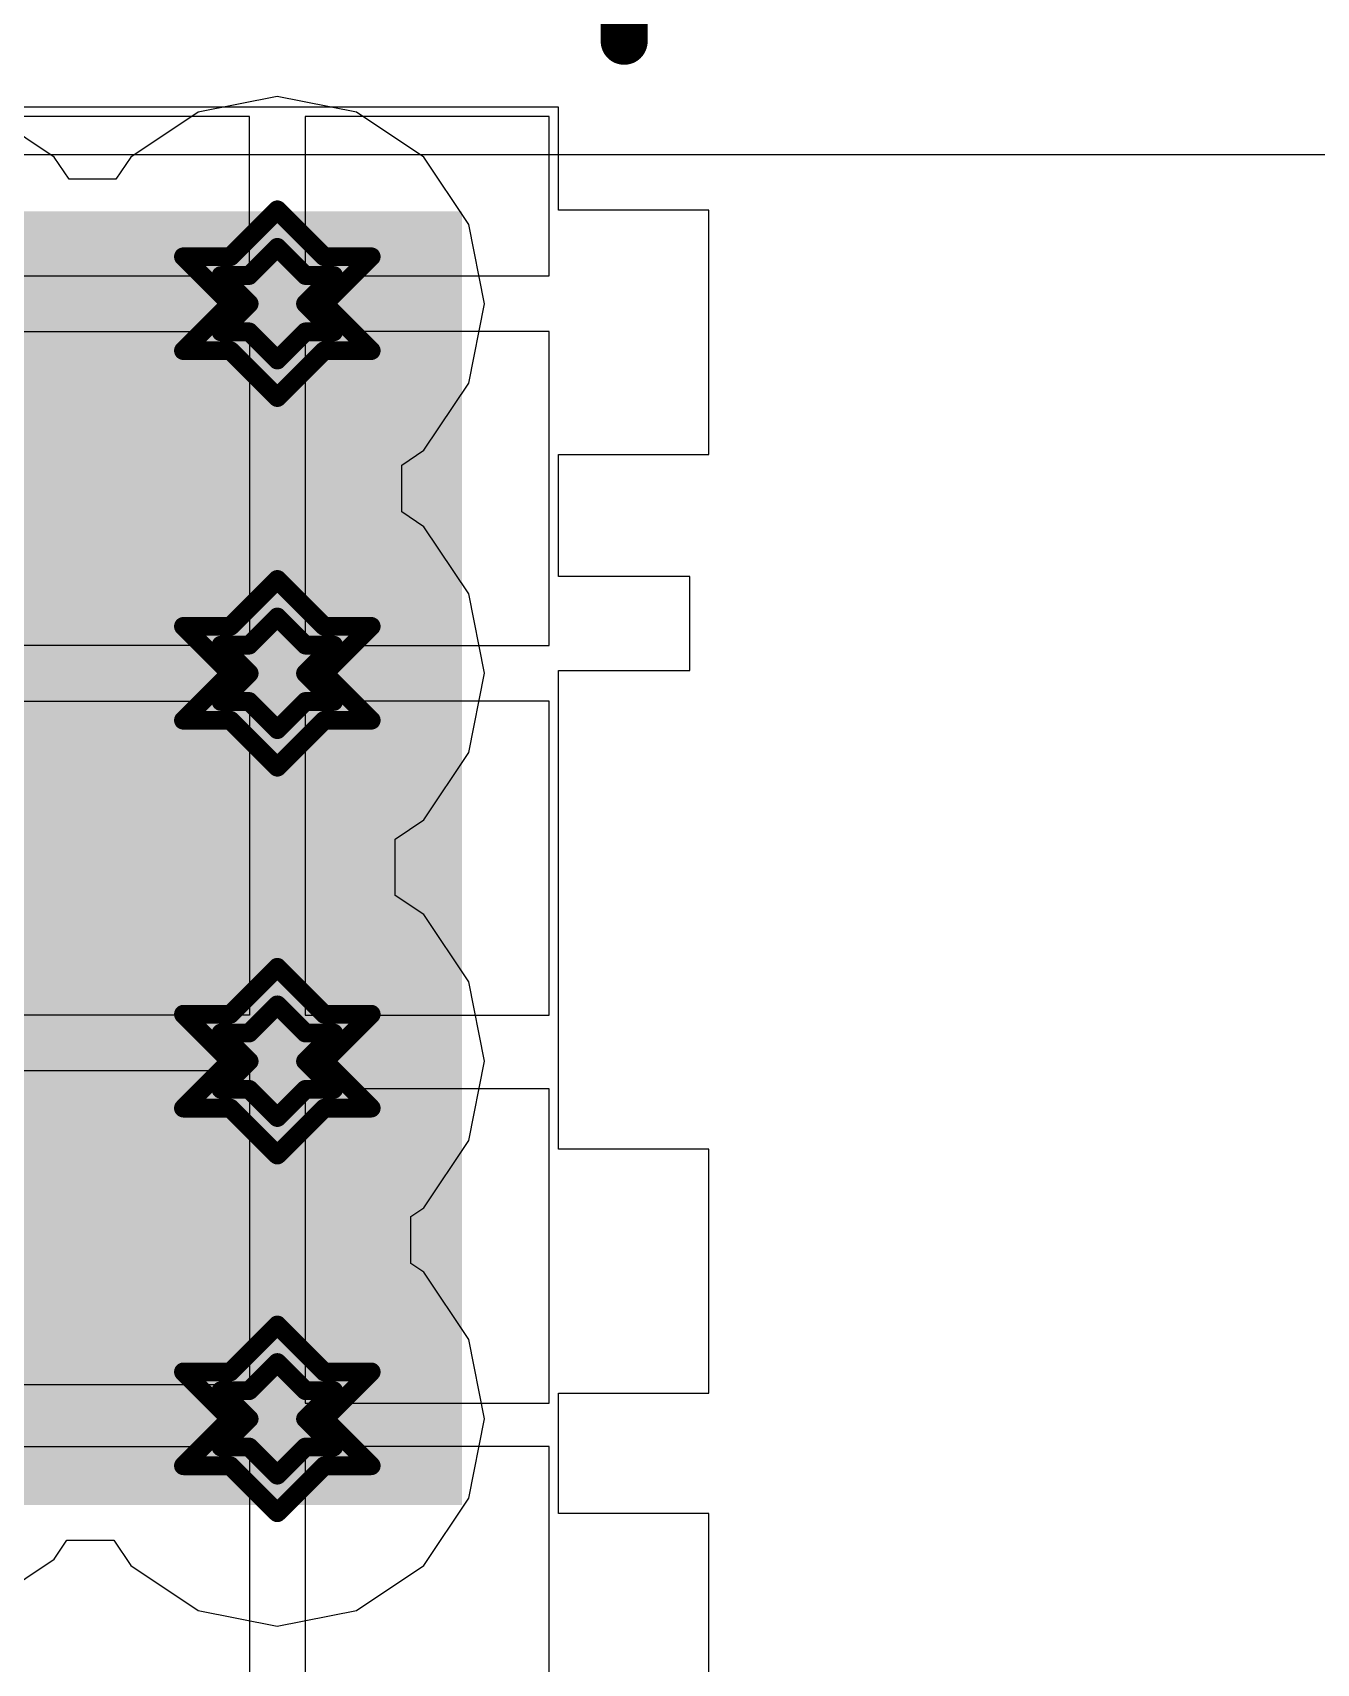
# Model space of a CAD drawing. Header units: millimetres. Extents: x 5 to 399, y 5 to 287.
# Drawn here: x 221.879 to 225.352, y 158.764 to 163.176 of the extents above; entities that cross this region are included whole.
import ezdxf

# ---------------------------------------------------------------- set-up
doc = ezdxf.new("R2010")
doc.units = ezdxf.units.MM
for name, color, linetype in [('DrillDrawing', 1, 'Continuous'), ('MidLayer1', 16, 'Continuous'), ('MidLayer2', 76, 'Continuous'), ('TopLayer', 1, 'Continuous'), ('TopOverlay', 2, 'Continuous'), ('TopPaste', 8, 'Continuous'), ('TopSolder', 216, 'Continuous')]:
    doc.layers.add(name, color=color, linetype=linetype)

# ---------------------------------------------------------------- blocks, each defined once
blk = doc.blocks.new('PQFN_8_MULTI_290')
at = {"layer": 'TopLayer'}
for p, q in [((-2.667, 2.586), (-2.667, 1.7732)), ((-2.667, 1.7732), (-2.2606, 1.7732)), ((-2.2606, 1.7732), (-2.2606, 1.4478)), ((-2.2606, 1.4478), (-2.667, 1.4478)), ((-2.667, 1.4478), (-2.667, 0.7874)), ((-2.667, 0.7874), (-2.2606, 0.7874)), ((-2.2606, 0.7874), (-2.2605, -0.5079)), ((-2.2605, -0.5079), (-2.6162, -0.5079)), ((-2.6162, -0.5079), (-2.6162, -0.762)), ((-2.6162, -0.762), (-2.2605, -0.762)), ((-2.2605, -0.762), (-2.2605, -1.0922)), ((-2.2605, -1.0922), (-2.667, -1.0922)), ((-2.667, -1.0922), (-2.667, -1.7526)), ((-2.667, -1.7526), (-2.2605, -1.7526)), ((-2.2605, -1.7526), (-2.2605, -2.032)), ((-2.2605, -2.032), (2.2605, -2.032))]:
    blk.add_line(p, q, dxfattribs=at)
blk.add_solid([(-2, -1.75), (2, -1.75), (-2, 1.75), (2, 1.75)], dxfattribs=at)
at = {"layer": 'TopOverlay', "const_width": 0.127}
blk.add_lwpolyline([(-2.4384, -2.2098), (-2.4384, -2.667)], dxfattribs=at)
at = {"layer": 'TopOverlay', "const_width": 0.0635}
blk.add_lwpolyline([(-2.4701, -2.2098, 1), (-2.4066, -2.2098, 1)], format="xyb", close=True, dxfattribs=at)
at = {"layer": 'TopPaste'}
for p, q in [((-2.2352, 2.442), (-2.2352, 1.592)), ((-1.575, 1.592), (-1.575, 2.442)), ((-1.425, 1.592), (-1.425, 2.442)), ((-2.2352, 1.592), (-1.575, 1.592)), ((-0.575, 1.592), (-1.425, 1.592)), ((-1.575, 1.4744), (-2.2352, 1.4744)), ((-2.2352, 1.4744), (-2.2352, 0.6244)), ((-1.575, 0.6244), (-1.575, 1.4744)), ((-1.425, 1.425), (-0.575, 1.425)), ((-1.425, 0.575), (-1.425, 1.425)), ((-2.2352, 0.6244), (-1.575, 0.6244)), ((-0.575, 0.575), (-1.425, 0.575)), ((-1.575, 0.425), (-2.2352, 0.425)), ((-2.2352, 0.425), (-2.2352, -0.425)), ((-1.575, -0.425), (-1.575, 0.425)), ((-1.425, 0.425), (-0.575, 0.425)), ((-1.425, -0.425), (-1.425, 0.425)), ((-2.2352, -0.425), (-1.575, -0.425)), ((-0.575, -0.425), (-1.425, -0.425)), ((-1.575, -0.575), (-2.2352, -0.575)), ((-2.2352, -0.575), (-2.2352, -1.425)), ((-1.575, -1.425), (-1.575, -0.575)), ((-1.425, -0.575), (-0.575, -0.575)), ((-1.425, -1.425), (-1.425, -0.575)), ((-2.2352, -1.425), (-1.575, -1.425)), ((-0.575, -1.425), (-1.425, -1.425)), ((-1.575, -1.575), (-2.2352, -1.575)), ((-2.2352, -1.575), (-2.2352, -2.0066)), ((-1.575, -2.0066), (-1.575, -1.575)), ((-0.575, -1.575), (-1.425, -1.575)), ((-1.425, -1.575), (-1.425, -2.0066)), ((-2.2352, -2.0066), (-1.575, -2.0066)), ((-1.425, -2.0066), (-0.575, -2.0066))]:
    blk.add_line(p, q, dxfattribs=at)
at = {"layer": 'TopSolder'}
blk.add_solid([(-2, -1.75), (2, -1.75), (-2, 1.75), (2, 1.75)], dxfattribs=at)

msp = doc.modelspace()

# ---------------------------------------------------------------- linework, layer by layer
at = {"layer": 'DrillDrawing', "const_width": 0.0508}
for points in [[(222.4142, 162.5696), (222.5412, 162.6966)], [(222.5412, 162.6966), (222.6682, 162.5696)], [(222.2872, 162.5696), (222.4142, 162.4426)], [(222.2872, 162.5696), (222.4142, 162.5696)], [(222.465, 162.5188), (222.5412, 162.595)], [(222.5412, 162.595), (222.6174, 162.5188)], [(222.6682, 162.5696), (222.7952, 162.5696)], [(222.6682, 162.4426), (222.7952, 162.5696)], [(222.3888, 162.5188), (222.465, 162.4426)], [(222.3888, 162.5188), (222.465, 162.5188)], [(222.6174, 162.5188), (222.6936, 162.5188)], [(222.6174, 162.4426), (222.6936, 162.5188)], [(222.2872, 162.3156), (222.4142, 162.4426)], [(222.3888, 162.3664), (222.465, 162.4426)], [(222.6174, 162.4426), (222.6936, 162.3664)], [(222.6682, 162.4426), (222.7952, 162.3156)], [(222.3888, 162.3664), (222.465, 162.3664)], [(222.465, 162.3664), (222.5412, 162.2902)], [(222.5412, 162.2902), (222.6174, 162.3664)], [(222.6174, 162.3664), (222.6936, 162.3664)], [(222.2872, 162.3156), (222.4142, 162.3156)], [(222.4142, 162.3156), (222.5412, 162.1886)], [(222.5412, 162.1886), (222.6682, 162.3156)], [(222.6682, 162.3156), (222.7952, 162.3156)], [(222.4142, 161.5696), (222.5412, 161.6966)], [(222.5412, 161.6966), (222.6682, 161.5696)], [(222.465, 161.5188), (222.5412, 161.595)], [(222.5412, 161.595), (222.6174, 161.5188)], [(222.2872, 161.5696), (222.4142, 161.4426)], [(222.2872, 161.5696), (222.4142, 161.5696)], [(222.6682, 161.5696), (222.7952, 161.5696)], [(222.6682, 161.4426), (222.7952, 161.5696)], [(222.3888, 161.5188), (222.465, 161.4426)], [(222.3888, 161.5188), (222.465, 161.5188)], [(222.6174, 161.5188), (222.6936, 161.5188)], [(222.6174, 161.4426), (222.6936, 161.5188)], [(222.2872, 161.3156), (222.4142, 161.4426)], [(222.3888, 161.3664), (222.465, 161.4426)], [(222.6174, 161.4426), (222.6936, 161.3664)], [(222.6682, 161.4426), (222.7952, 161.3156)], [(222.3888, 161.3664), (222.465, 161.3664)], [(222.465, 161.3664), (222.5412, 161.2902)], [(222.5412, 161.2902), (222.6174, 161.3664)], [(222.6174, 161.3664), (222.6936, 161.3664)], [(222.2872, 161.3156), (222.4142, 161.3156)], [(222.4142, 161.3156), (222.5412, 161.1886)], [(222.5412, 161.1886), (222.6682, 161.3156)], [(222.6682, 161.3156), (222.7952, 161.3156)], [(222.4142, 160.5202), (222.5412, 160.6472)], [(222.5412, 160.6472), (222.6682, 160.5202)], [(222.465, 160.4694), (222.5412, 160.5456)], [(222.5412, 160.5456), (222.6174, 160.4694)], [(222.2872, 160.5202), (222.4142, 160.3932)], [(222.2872, 160.5202), (222.4142, 160.5202)], [(222.6682, 160.5202), (222.7952, 160.5202)], [(222.6682, 160.3932), (222.7952, 160.5202)], [(222.3888, 160.4694), (222.465, 160.3932)], [(222.3888, 160.4694), (222.465, 160.4694)], [(222.6174, 160.4694), (222.6936, 160.4694)], [(222.6174, 160.3932), (222.6936, 160.4694)], [(222.2872, 160.2662), (222.4142, 160.3932)], [(222.3888, 160.317), (222.465, 160.3932)], [(222.6174, 160.3932), (222.6936, 160.317)], [(222.6682, 160.3932), (222.7952, 160.2662)], [(222.3888, 160.317), (222.465, 160.317)], [(222.465, 160.317), (222.5412, 160.2408)], [(222.5412, 160.2408), (222.6174, 160.317)], [(222.6174, 160.317), (222.6936, 160.317)], [(222.2872, 160.2662), (222.4142, 160.2662)], [(222.4142, 160.2662), (222.5412, 160.1392)], [(222.5412, 160.1392), (222.6682, 160.2662)], [(222.6682, 160.2662), (222.7952, 160.2662)], [(222.4142, 159.5526), (222.5412, 159.6796)], [(222.5412, 159.6796), (222.6682, 159.5526)], [(222.465, 159.5018), (222.5412, 159.578)], [(222.5412, 159.578), (222.6174, 159.5018)], [(222.2872, 159.5526), (222.4142, 159.4256)], [(222.2872, 159.5526), (222.4142, 159.5526)], [(222.6682, 159.5526), (222.7952, 159.5526)], [(222.6682, 159.4256), (222.7952, 159.5526)], [(222.3888, 159.5018), (222.465, 159.4256)], [(222.3888, 159.5018), (222.465, 159.5018)], [(222.6174, 159.5018), (222.6936, 159.5018)], [(222.6174, 159.4256), (222.6936, 159.5018)], [(222.2872, 159.2986), (222.4142, 159.4256)], [(222.3888, 159.3494), (222.465, 159.4256)], [(222.6174, 159.4256), (222.6936, 159.3494)], [(222.6682, 159.4256), (222.7952, 159.2986)], [(222.3888, 159.3494), (222.465, 159.3494)], [(222.465, 159.3494), (222.5412, 159.2732)], [(222.5412, 159.2732), (222.6174, 159.3494)], [(222.6174, 159.3494), (222.6936, 159.3494)], [(222.2872, 159.2986), (222.4142, 159.2986)], [(222.4142, 159.2986), (222.5412, 159.1716)], [(222.5412, 159.1716), (222.6682, 159.2986)], [(222.6682, 159.2986), (222.7952, 159.2986)]]:
    msp.add_lwpolyline(points, dxfattribs=at)
at = {"layer": 'DrillDrawing', "const_width": 0.0254}
for points in [[(222.5285, 162.6966, 1), (222.5539, 162.6966, 1)], [(222.5285, 162.6966, 1), (222.5539, 162.6966, 1)], [(222.2745, 162.5696, 1), (222.2999, 162.5696, 1)], [(222.2745, 162.5696, 1), (222.2999, 162.5696, 1)], [(222.4015, 162.5696, 1), (222.4269, 162.5696, 1)], [(222.4015, 162.5696, 1), (222.4269, 162.5696, 1)], [(222.5285, 162.595, 1), (222.5539, 162.595, 1)], [(222.5285, 162.595, 1), (222.5539, 162.595, 1)], [(222.6555, 162.5696, 1), (222.6809, 162.5696, 1)], [(222.6555, 162.5696, 1), (222.6809, 162.5696, 1)], [(222.7825, 162.5696, 1), (222.8079, 162.5696, 1)], [(222.7825, 162.5696, 1), (222.8079, 162.5696, 1)], [(222.3761, 162.5188, 1), (222.4015, 162.5188, 1)], [(222.3761, 162.5188, 1), (222.4015, 162.5188, 1)], [(222.4523, 162.5188, 1), (222.4777, 162.5188, 1)], [(222.4523, 162.5188, 1), (222.4777, 162.5188, 1)], [(222.6047, 162.5188, 1), (222.6301, 162.5188, 1)], [(222.6047, 162.5188, 1), (222.6301, 162.5188, 1)], [(222.6809, 162.5188, 1), (222.7063, 162.5188, 1)], [(222.6809, 162.5188, 1), (222.7063, 162.5188, 1)], [(222.4015, 162.4426, 1), (222.4269, 162.4426, 1)], [(222.4015, 162.4426, 1), (222.4269, 162.4426, 1)], [(222.4523, 162.4426, 1), (222.4777, 162.4426, 1)], [(222.4523, 162.4426, 1), (222.4777, 162.4426, 1)], [(222.6047, 162.4426, 1), (222.6301, 162.4426, 1)], [(222.6047, 162.4426, 1), (222.6301, 162.4426, 1)], [(222.6555, 162.4426, 1), (222.6809, 162.4426, 1)], [(222.6555, 162.4426, 1), (222.6809, 162.4426, 1)], [(222.3761, 162.3664, 1), (222.4015, 162.3664, 1)], [(222.3761, 162.3664, 1), (222.4015, 162.3664, 1)], [(222.4523, 162.3664, 1), (222.4777, 162.3664, 1)], [(222.4523, 162.3664, 1), (222.4777, 162.3664, 1)], [(222.6047, 162.3664, 1), (222.6301, 162.3664, 1)], [(222.6047, 162.3664, 1), (222.6301, 162.3664, 1)], [(222.6809, 162.3664, 1), (222.7063, 162.3664, 1)], [(222.6809, 162.3664, 1), (222.7063, 162.3664, 1)], [(222.2745, 162.3156, 1), (222.2999, 162.3156, 1)], [(222.2745, 162.3156, 1), (222.2999, 162.3156, 1)], [(222.4015, 162.3156, 1), (222.4269, 162.3156, 1)], [(222.4015, 162.3156, 1), (222.4269, 162.3156, 1)], [(222.5285, 162.2902, 1), (222.5539, 162.2902, 1)], [(222.5285, 162.2902, 1), (222.5539, 162.2902, 1)], [(222.6555, 162.3156, 1), (222.6809, 162.3156, 1)], [(222.6555, 162.3156, 1), (222.6809, 162.3156, 1)], [(222.7825, 162.3156, 1), (222.8079, 162.3156, 1)], [(222.7825, 162.3156, 1), (222.8079, 162.3156, 1)], [(222.5285, 162.1886, 1), (222.5539, 162.1886, 1)], [(222.5285, 162.1886, 1), (222.5539, 162.1886, 1)], [(222.5285, 161.6966, 1), (222.5539, 161.6966, 1)], [(222.5285, 161.6966, 1), (222.5539, 161.6966, 1)], [(222.5285, 161.595, 1), (222.5539, 161.595, 1)], [(222.5285, 161.595, 1), (222.5539, 161.595, 1)], [(222.2745, 161.5696, 1), (222.2999, 161.5696, 1)], [(222.2745, 161.5696, 1), (222.2999, 161.5696, 1)], [(222.4015, 161.5696, 1), (222.4269, 161.5696, 1)], [(222.4015, 161.5696, 1), (222.4269, 161.5696, 1)], [(222.6555, 161.5696, 1), (222.6809, 161.5696, 1)], [(222.6555, 161.5696, 1), (222.6809, 161.5696, 1)], [(222.7825, 161.5696, 1), (222.8079, 161.5696, 1)], [(222.7825, 161.5696, 1), (222.8079, 161.5696, 1)], [(222.3761, 161.5188, 1), (222.4015, 161.5188, 1)], [(222.3761, 161.5188, 1), (222.4015, 161.5188, 1)], [(222.4523, 161.5188, 1), (222.4777, 161.5188, 1)], [(222.4523, 161.5188, 1), (222.4777, 161.5188, 1)], [(222.6047, 161.5188, 1), (222.6301, 161.5188, 1)], [(222.6047, 161.5188, 1), (222.6301, 161.5188, 1)], [(222.6809, 161.5188, 1), (222.7063, 161.5188, 1)], [(222.6809, 161.5188, 1), (222.7063, 161.5188, 1)], [(222.4015, 161.4426, 1), (222.4269, 161.4426, 1)], [(222.4015, 161.4426, 1), (222.4269, 161.4426, 1)], [(222.4523, 161.4426, 1), (222.4777, 161.4426, 1)], [(222.4523, 161.4426, 1), (222.4777, 161.4426, 1)], [(222.6047, 161.4426, 1), (222.6301, 161.4426, 1)], [(222.6047, 161.4426, 1), (222.6301, 161.4426, 1)], [(222.6555, 161.4426, 1), (222.6809, 161.4426, 1)], [(222.6555, 161.4426, 1), (222.6809, 161.4426, 1)], [(222.3761, 161.3664, 1), (222.4015, 161.3664, 1)], [(222.3761, 161.3664, 1), (222.4015, 161.3664, 1)], [(222.4523, 161.3664, 1), (222.4777, 161.3664, 1)], [(222.4523, 161.3664, 1), (222.4777, 161.3664, 1)], [(222.6047, 161.3664, 1), (222.6301, 161.3664, 1)], [(222.6047, 161.3664, 1), (222.6301, 161.3664, 1)], [(222.6809, 161.3664, 1), (222.7063, 161.3664, 1)], [(222.6809, 161.3664, 1), (222.7063, 161.3664, 1)], [(222.2745, 161.3156, 1), (222.2999, 161.3156, 1)], [(222.2745, 161.3156, 1), (222.2999, 161.3156, 1)], [(222.4015, 161.3156, 1), (222.4269, 161.3156, 1)], [(222.4015, 161.3156, 1), (222.4269, 161.3156, 1)], [(222.5285, 161.2902, 1), (222.5539, 161.2902, 1)], [(222.5285, 161.2902, 1), (222.5539, 161.2902, 1)], [(222.6555, 161.3156, 1), (222.6809, 161.3156, 1)], [(222.6555, 161.3156, 1), (222.6809, 161.3156, 1)], [(222.7825, 161.3156, 1), (222.8079, 161.3156, 1)], [(222.7825, 161.3156, 1), (222.8079, 161.3156, 1)], [(222.5285, 161.1886, 1), (222.5539, 161.1886, 1)], [(222.5285, 161.1886, 1), (222.5539, 161.1886, 1)], [(222.5285, 160.6472, 1), (222.5539, 160.6472, 1)], [(222.5285, 160.6472, 1), (222.5539, 160.6472, 1)], [(222.5285, 160.5456, 1), (222.5539, 160.5456, 1)], [(222.5285, 160.5456, 1), (222.5539, 160.5456, 1)], [(222.2745, 160.5202, 1), (222.2999, 160.5202, 1)], [(222.2745, 160.5202, 1), (222.2999, 160.5202, 1)], [(222.4015, 160.5202, 1), (222.4269, 160.5202, 1)], [(222.4015, 160.5202, 1), (222.4269, 160.5202, 1)], [(222.6555, 160.5202, 1), (222.6809, 160.5202, 1)], [(222.6555, 160.5202, 1), (222.6809, 160.5202, 1)], [(222.7825, 160.5202, 1), (222.8079, 160.5202, 1)], [(222.7825, 160.5202, 1), (222.8079, 160.5202, 1)], [(222.3761, 160.4694, 1), (222.4015, 160.4694, 1)], [(222.3761, 160.4694, 1), (222.4015, 160.4694, 1)], [(222.4523, 160.4694, 1), (222.4777, 160.4694, 1)], [(222.4523, 160.4694, 1), (222.4777, 160.4694, 1)], [(222.6047, 160.4694, 1), (222.6301, 160.4694, 1)], [(222.6047, 160.4694, 1), (222.6301, 160.4694, 1)], [(222.6809, 160.4694, 1), (222.7063, 160.4694, 1)], [(222.6809, 160.4694, 1), (222.7063, 160.4694, 1)], [(222.4015, 160.3932, 1), (222.4269, 160.3932, 1)], [(222.4015, 160.3932, 1), (222.4269, 160.3932, 1)], [(222.4523, 160.3932, 1), (222.4777, 160.3932, 1)], [(222.4523, 160.3932, 1), (222.4777, 160.3932, 1)], [(222.6047, 160.3932, 1), (222.6301, 160.3932, 1)], [(222.6047, 160.3932, 1), (222.6301, 160.3932, 1)], [(222.6555, 160.3932, 1), (222.6809, 160.3932, 1)], [(222.6555, 160.3932, 1), (222.6809, 160.3932, 1)], [(222.3761, 160.317, 1), (222.4015, 160.317, 1)], [(222.3761, 160.317, 1), (222.4015, 160.317, 1)], [(222.4523, 160.317, 1), (222.4777, 160.317, 1)], [(222.4523, 160.317, 1), (222.4777, 160.317, 1)], [(222.6047, 160.317, 1), (222.6301, 160.317, 1)], [(222.6047, 160.317, 1), (222.6301, 160.317, 1)], [(222.6809, 160.317, 1), (222.7063, 160.317, 1)], [(222.6809, 160.317, 1), (222.7063, 160.317, 1)], [(222.2745, 160.2662, 1), (222.2999, 160.2662, 1)], [(222.2745, 160.2662, 1), (222.2999, 160.2662, 1)], [(222.4015, 160.2662, 1), (222.4269, 160.2662, 1)], [(222.4015, 160.2662, 1), (222.4269, 160.2662, 1)], [(222.6555, 160.2662, 1), (222.6809, 160.2662, 1)], [(222.6555, 160.2662, 1), (222.6809, 160.2662, 1)], [(222.7825, 160.2662, 1), (222.8079, 160.2662, 1)], [(222.7825, 160.2662, 1), (222.8079, 160.2662, 1)], [(222.5285, 160.2408, 1), (222.5539, 160.2408, 1)], [(222.5285, 160.2408, 1), (222.5539, 160.2408, 1)], [(222.5285, 160.1392, 1), (222.5539, 160.1392, 1)], [(222.5285, 160.1392, 1), (222.5539, 160.1392, 1)], [(222.5285, 159.6796, 1), (222.5539, 159.6796, 1)], [(222.5285, 159.6796, 1), (222.5539, 159.6796, 1)], [(222.5285, 159.578, 1), (222.5539, 159.578, 1)], [(222.5285, 159.578, 1), (222.5539, 159.578, 1)], [(222.2745, 159.5526, 1), (222.2999, 159.5526, 1)], [(222.2745, 159.5526, 1), (222.2999, 159.5526, 1)], [(222.4015, 159.5526, 1), (222.4269, 159.5526, 1)], [(222.4015, 159.5526, 1), (222.4269, 159.5526, 1)], [(222.6555, 159.5526, 1), (222.6809, 159.5526, 1)], [(222.6555, 159.5526, 1), (222.6809, 159.5526, 1)], [(222.7825, 159.5526, 1), (222.8079, 159.5526, 1)], [(222.7825, 159.5526, 1), (222.8079, 159.5526, 1)], [(222.3761, 159.5018, 1), (222.4015, 159.5018, 1)], [(222.3761, 159.5018, 1), (222.4015, 159.5018, 1)], [(222.4523, 159.5018, 1), (222.4777, 159.5018, 1)], [(222.4523, 159.5018, 1), (222.4777, 159.5018, 1)], [(222.6047, 159.5018, 1), (222.6301, 159.5018, 1)], [(222.6047, 159.5018, 1), (222.6301, 159.5018, 1)], [(222.6809, 159.5018, 1), (222.7063, 159.5018, 1)], [(222.6809, 159.5018, 1), (222.7063, 159.5018, 1)], [(222.4015, 159.4256, 1), (222.4269, 159.4256, 1)], [(222.4015, 159.4256, 1), (222.4269, 159.4256, 1)], [(222.4523, 159.4256, 1), (222.4777, 159.4256, 1)], [(222.4523, 159.4256, 1), (222.4777, 159.4256, 1)], [(222.6047, 159.4256, 1), (222.6301, 159.4256, 1)], [(222.6047, 159.4256, 1), (222.6301, 159.4256, 1)], [(222.6555, 159.4256, 1), (222.6809, 159.4256, 1)], [(222.6555, 159.4256, 1), (222.6809, 159.4256, 1)], [(222.3761, 159.3494, 1), (222.4015, 159.3494, 1)], [(222.3761, 159.3494, 1), (222.4015, 159.3494, 1)], [(222.4523, 159.3494, 1), (222.4777, 159.3494, 1)], [(222.4523, 159.3494, 1), (222.4777, 159.3494, 1)], [(222.6047, 159.3494, 1), (222.6301, 159.3494, 1)], [(222.6047, 159.3494, 1), (222.6301, 159.3494, 1)], [(222.6809, 159.3494, 1), (222.7063, 159.3494, 1)], [(222.6809, 159.3494, 1), (222.7063, 159.3494, 1)], [(222.2745, 159.2986, 1), (222.2999, 159.2986, 1)], [(222.2745, 159.2986, 1), (222.2999, 159.2986, 1)], [(222.4015, 159.2986, 1), (222.4269, 159.2986, 1)], [(222.4015, 159.2986, 1), (222.4269, 159.2986, 1)], [(222.6555, 159.2986, 1), (222.6809, 159.2986, 1)], [(222.6555, 159.2986, 1), (222.6809, 159.2986, 1)], [(222.7825, 159.2986, 1), (222.8079, 159.2986, 1)], [(222.7825, 159.2986, 1), (222.8079, 159.2986, 1)], [(222.5285, 159.2732, 1), (222.5539, 159.2732, 1)], [(222.5285, 159.2732, 1), (222.5539, 159.2732, 1)], [(222.5285, 159.1716, 1), (222.5539, 159.1716, 1)], [(222.5285, 159.1716, 1), (222.5539, 159.1716, 1)]]:
    msp.add_lwpolyline(points, format="xyb", close=True, dxfattribs=at)
at = {"layer": 'MidLayer1'}
for p, q in [((222.5412, 163.0034), (222.3266, 162.9607)), ((222.7558, 162.9607), (222.5412, 163.0034)), ((221.9377, 162.8391), (221.7558, 162.9607)), ((222.3266, 162.9607), (222.1447, 162.8391)), ((222.9377, 162.8391), (222.7558, 162.9607)), ((221.9777, 162.7793), (221.9377, 162.8391)), ((222.1447, 162.8391), (222.1047, 162.7793)), ((223.0593, 162.6572), (222.9377, 162.8391)), ((222.1047, 162.7793), (221.9777, 162.7793)), ((223.102, 162.4426), (223.0593, 162.6572)), ((223.0593, 162.228), (223.102, 162.4426)), ((222.9377, 162.0461), (223.0593, 162.228)), ((222.8779, 162.0061), (222.9377, 162.0461)), ((222.8779, 161.8791), (222.8779, 162.0061)), ((222.9377, 161.8391), (222.8779, 161.8791)), ((223.0593, 161.6572), (222.9377, 161.8391)), ((223.102, 161.4426), (223.0593, 161.6572)), ((223.0593, 161.228), (223.102, 161.4426)), ((222.9377, 161.0461), (223.0593, 161.228)), ((222.8602, 160.9943), (222.9377, 161.0461)), ((222.8602, 160.8415), (222.8602, 160.9943)), ((222.9377, 160.7897), (222.8602, 160.8415)), ((223.0593, 160.6078), (222.9377, 160.7897)), ((223.102, 160.3932), (223.0593, 160.6078)), ((223.0593, 160.1786), (223.102, 160.3932)), ((222.9377, 159.9967), (223.0593, 160.1786)), ((222.9021, 159.9729), (222.9377, 159.9967)), ((222.9021, 159.8459), (222.9021, 159.9729)), ((222.9377, 159.8221), (222.9021, 159.8459)), ((223.0593, 159.6402), (222.9377, 159.8221)), ((223.102, 159.4256), (223.0593, 159.6402)), ((223.0593, 159.211), (223.102, 159.4256)), ((222.9377, 159.0291), (223.0593, 159.211)), ((221.9377, 159.0461), (221.972, 159.0974)), ((221.972, 159.0974), (222.099, 159.0974)), ((222.099, 159.0974), (222.1447, 159.0291)), ((221.7558, 158.9245), (221.9377, 159.0461)), ((222.1447, 159.0291), (222.3266, 158.9075)), ((222.7558, 158.9075), (222.9377, 159.0291)), ((222.3266, 158.9075), (222.5412, 158.8648)), ((222.5412, 158.8648), (222.7558, 158.9075))]:
    msp.add_line(p, q, dxfattribs=at)
at = {"layer": 'MidLayer2'}
for p, q in [((222.5412, 163.0034), (222.3266, 162.9607)), ((222.7558, 162.9607), (222.5412, 163.0034)), ((221.9377, 162.8391), (221.7558, 162.9607)), ((222.3266, 162.9607), (222.1447, 162.8391)), ((222.9377, 162.8391), (222.7558, 162.9607)), ((221.9777, 162.7793), (221.9377, 162.8391)), ((222.1447, 162.8391), (222.1047, 162.7793)), ((223.0593, 162.6572), (222.9377, 162.8391)), ((222.1047, 162.7793), (221.9777, 162.7793)), ((223.102, 162.4426), (223.0593, 162.6572)), ((223.0593, 162.228), (223.102, 162.4426)), ((222.9377, 162.0461), (223.0593, 162.228)), ((222.8779, 162.0061), (222.9377, 162.0461)), ((222.8779, 161.8791), (222.8779, 162.0061)), ((222.9377, 161.8391), (222.8779, 161.8791)), ((223.0593, 161.6572), (222.9377, 161.8391)), ((223.102, 161.4426), (223.0593, 161.6572)), ((223.0593, 161.228), (223.102, 161.4426)), ((222.9377, 161.0461), (223.0593, 161.228)), ((222.8602, 160.9943), (222.9377, 161.0461)), ((222.8602, 160.8415), (222.8602, 160.9943)), ((222.9377, 160.7897), (222.8602, 160.8415)), ((223.0593, 160.6078), (222.9377, 160.7897)), ((223.102, 160.3932), (223.0593, 160.6078)), ((223.0593, 160.1786), (223.102, 160.3932)), ((222.9377, 159.9967), (223.0593, 160.1786)), ((222.9021, 159.9729), (222.9377, 159.9967)), ((222.9021, 159.8459), (222.9021, 159.9729)), ((222.9377, 159.8221), (222.9021, 159.8459)), ((223.0593, 159.6402), (222.9377, 159.8221)), ((223.102, 159.4256), (223.0593, 159.6402)), ((223.0593, 159.211), (223.102, 159.4256)), ((222.9377, 159.0291), (223.0593, 159.211)), ((221.9377, 159.0461), (221.972, 159.0974)), ((221.972, 159.0974), (222.099, 159.0974)), ((222.099, 159.0974), (222.1447, 159.0291)), ((221.7558, 158.9245), (221.9377, 159.0461)), ((222.1447, 159.0291), (222.3266, 158.9075)), ((222.7558, 158.9075), (222.9377, 159.0291)), ((222.3266, 158.9075), (222.5412, 158.8648)), ((222.5412, 158.8648), (222.7558, 158.9075))]:
    msp.add_line(p, q, dxfattribs=at)
at = {"layer": 'TopLayer'}
msp.add_line((220.076, 162.8462), (225.7407, 162.8462), dxfattribs=at)

# ---------------------------------------------------------------- block references
at = {"rotation": 180}
msp.add_blockref('PQFN_8_MULTI_290', (221.0412, 160.9426), dxfattribs=at)

doc.saveas('drawing.dxf')
